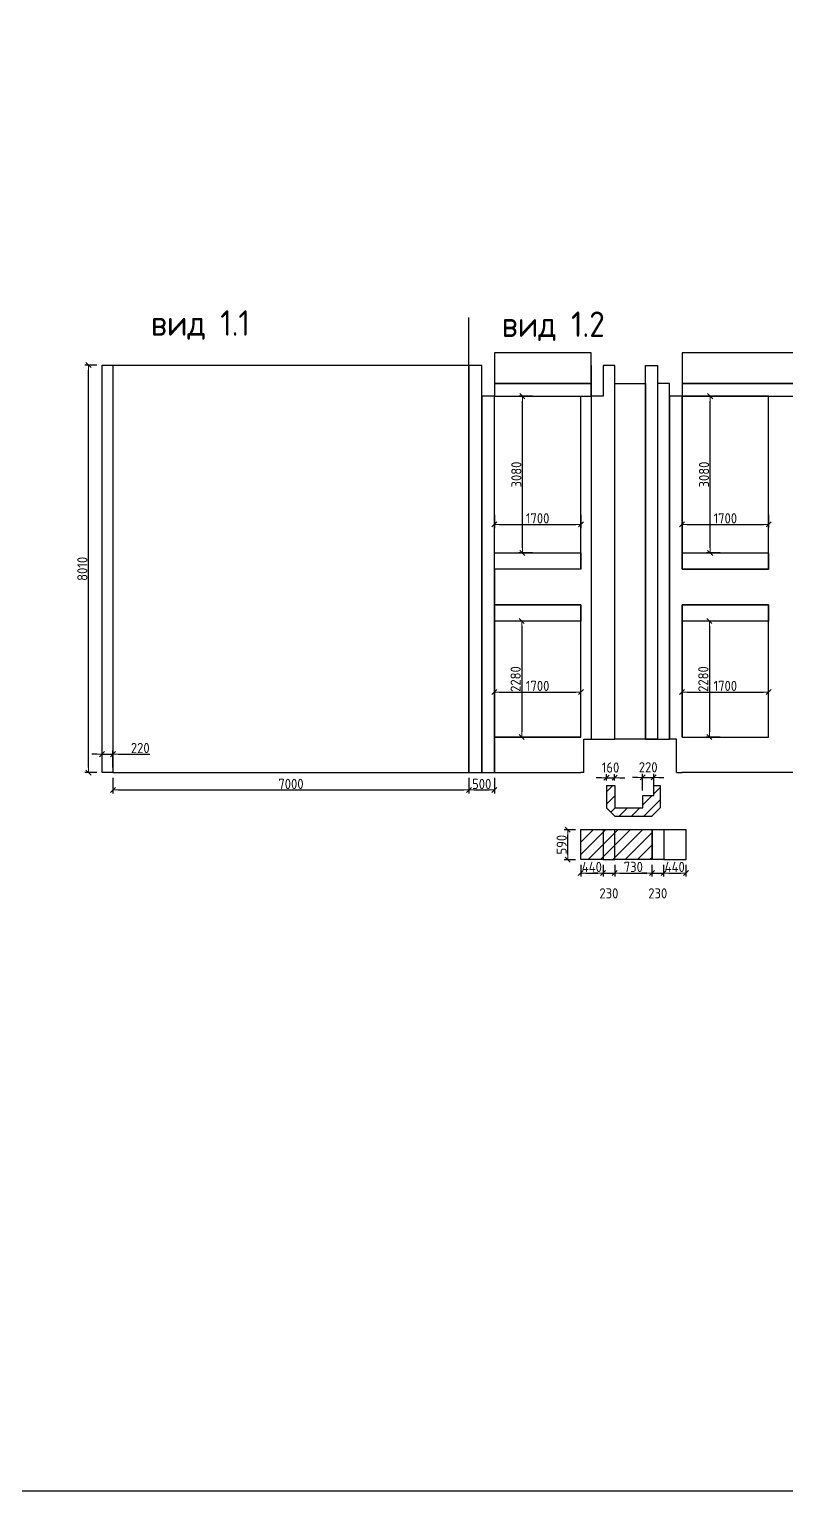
# Model space of a CAD drawing. Header units: millimetres. Extents: x 209 to 1046824, y -248937 to 510758.
# Drawn here: x 348143 to 363017, y 144021 to 172750 of the extents above; entities that cross this region are included whole.
import ezdxf

# ---------------------------------------------------------------- set-up
doc = ezdxf.new("R2010")
doc.units = ezdxf.units.MM
doc.layers.add('$AUDIT_BAD_LAYER1', color=7, linetype='Continuous')
doc.layers.add('Основные линии', color=7, linetype='Continuous', lineweight=30)
doc.layers.add('Размеры', color=7, linetype='Continuous', lineweight=15)
doc.styles.add('СПДС', font='isocpeur.ttf', dxfattribs={"width": 0.9})
doc.dimstyles.new('Размера А3', dxfattribs={"dimtxt": 200, "dimasz": 100, "dimexe": 70, "dimexo": 100, "dimgap": 20, "dimtad": 1, "dimdec": 0, "dimrnd": 10, "dimzin": 0, "dimdsep": 46, "dimtxsty": 'СПДС', "dimblk": 'ARROWHEAD_6', "dimcen": 1, "dimclrd": 256, "dimclre": 256, "dimclrt": 256, "dimazin": 0, "dimtfac": 1, "dimtdec": 0, "dimtmove": 2, "dimatfit": 3, "dimfxl": 1, "dimtolj": 1, "dimtzin": 0, "dimarcsym": 0})

# ---------------------------------------------------------------- blocks, each defined once
blk = doc.blocks.new('ARROWHEAD_6')
at = {"color": 0, "linetype": 'Continuous'}
for p, q in [((0, 0), (-1, 0)), ((-0.5, -0.5), (0.5, 0.5))]:
    blk.add_line(p, q, dxfattribs=at)
blk = doc.blocks.new('*D1431')
at = {"layer": 'Defpoints', "color": 0, "lineweight": 30, "transparency": 16777216}
for p in [(349308, 166148), (349574, 166148), (349574, 158137)]:
    blk.add_point(p, dxfattribs=at)
at = {"layer": 'Размеры', "lineweight": -2, "transparency": 16777216}
for p, q in [((349474, 166148), (349238, 166148)), ((349308, 158237), (349308, 166048)), ((349474, 158137), (349238, 158137))]:
    blk.add_line(p, q, dxfattribs=at)
at = {"layer": 'Размеры', "lineweight": -2, "transparency": 16777216, "xscale": 100, "yscale": 100, "zscale": 100}
for p, rotation in [((349308, 166148), 90), ((349308, 158137), 270)]:
    blk.add_blockref('ARROWHEAD_6', p, dxfattribs=dict(at, rotation=rotation))
at = {"layer": 'Размеры', "transparency": 16777216, "insert": (349188, 162143), "char_height": 200, "attachment_point": 5, "rotation": 90, "style": 'СПДС'}
blk.add_mtext('\\A1;8010', dxfattribs=at)
blk = doc.blocks.new('*D1432')
at = {"layer": 'Defpoints', "color": 0, "lineweight": 30, "transparency": 16777216}
for p in [(349789, 158501), (349574, 158137), (349789, 158137)]:
    blk.add_point(p, dxfattribs=at)
at = {"layer": 'Размеры', "lineweight": -2, "transparency": 16777216}
for p, q in [((349474, 158501), (349374, 158501)), ((349574, 158237), (349574, 158571)), ((349574, 158501), (349789, 158501)), ((349789, 158237), (349789, 158571)), ((349889, 158501), (350517, 158501))]:
    blk.add_line(p, q, dxfattribs=at)
at = {"layer": 'Размеры', "lineweight": -2, "transparency": 16777216, "xscale": 100, "yscale": 100, "zscale": 100}
blk.add_blockref('ARROWHEAD_6', (349574, 158501), dxfattribs=at)
at = {"layer": 'Размеры', "lineweight": -2, "transparency": 16777216, "xscale": 100, "yscale": 100, "zscale": 100, "rotation": 180}
blk.add_blockref('ARROWHEAD_6', (349789, 158501), dxfattribs=at)
at = {"layer": 'Размеры', "transparency": 16777216, "insert": (350326, 158621), "char_height": 200, "attachment_point": 5, "style": 'СПДС'}
blk.add_mtext('\\A1;220', dxfattribs=at)
blk = doc.blocks.new('*D1433')
at = {"layer": 'Defpoints', "color": 0, "lineweight": 30, "transparency": 16777216}
for p in [(349789, 158137), (356789, 158137), (356789, 157796)]:
    blk.add_point(p, dxfattribs=at)
at = {"layer": 'Размеры', "lineweight": -2, "transparency": 16777216}
for p, q in [((349789, 158037), (349789, 157726)), ((356789, 158037), (356789, 157726)), ((349889, 157796), (356689, 157796))]:
    blk.add_line(p, q, dxfattribs=at)
at = {"layer": 'Размеры', "lineweight": -2, "transparency": 16777216, "xscale": 100, "yscale": 100, "zscale": 100, "rotation": 180}
blk.add_blockref('ARROWHEAD_6', (349789, 157796), dxfattribs=at)
at = {"layer": 'Размеры', "lineweight": -2, "transparency": 16777216, "xscale": 100, "yscale": 100, "zscale": 100}
blk.add_blockref('ARROWHEAD_6', (356789, 157796), dxfattribs=at)
at = {"layer": 'Размеры', "transparency": 16777216, "insert": (353289, 157916), "char_height": 200, "attachment_point": 5, "style": 'СПДС'}
blk.add_mtext('\\A1;7000', dxfattribs=at)
blk = doc.blocks.new('*D1434')
at = {"layer": 'Defpoints', "color": 0, "lineweight": 30, "transparency": 16777216}
for p in [(356789, 158137), (357289, 158137), (357289, 157796)]:
    blk.add_point(p, dxfattribs=at)
at = {"layer": 'Размеры', "lineweight": -2, "transparency": 16777216}
for p, q in [((356789, 158037), (356789, 157726)), ((357289, 158037), (357289, 157726)), ((356889, 157796), (357189, 157796))]:
    blk.add_line(p, q, dxfattribs=at)
at = {"layer": 'Размеры', "lineweight": -2, "transparency": 16777216, "xscale": 100, "yscale": 100, "zscale": 100, "rotation": 180}
blk.add_blockref('ARROWHEAD_6', (356789, 157796), dxfattribs=at)
at = {"layer": 'Размеры', "lineweight": -2, "transparency": 16777216, "xscale": 100, "yscale": 100, "zscale": 100}
blk.add_blockref('ARROWHEAD_6', (357289, 157796), dxfattribs=at)
at = {"layer": 'Размеры', "transparency": 16777216, "insert": (357039, 157916), "char_height": 200, "attachment_point": 5, "style": 'СПДС'}
blk.add_mtext('\\A1;500', dxfattribs=at)
blk = doc.blocks.new('*D1435')
at = {"layer": 'Defpoints', "color": 0, "lineweight": 30, "transparency": 16777216}
for p in [(357289, 159507), (358989, 159722), (358989, 159507)]:
    blk.add_point(p, dxfattribs=at)
at = {"layer": 'Размеры', "lineweight": -2, "transparency": 16777216}
for p, q in [((357289, 159607), (357289, 159792)), ((358989, 159607), (358989, 159792)), ((357389, 159722), (358889, 159722))]:
    blk.add_line(p, q, dxfattribs=at)
at = {"layer": 'Размеры', "lineweight": -2, "transparency": 16777216, "xscale": 100, "yscale": 100, "zscale": 100, "rotation": 180}
blk.add_blockref('ARROWHEAD_6', (357289, 159722), dxfattribs=at)
at = {"layer": 'Размеры', "lineweight": -2, "transparency": 16777216, "xscale": 100, "yscale": 100, "zscale": 100}
blk.add_blockref('ARROWHEAD_6', (358989, 159722), dxfattribs=at)
at = {"layer": 'Размеры', "transparency": 16777216, "insert": (358139, 159842), "char_height": 200, "attachment_point": 5, "style": 'СПДС'}
blk.add_mtext('\\A1;1700', dxfattribs=at)
blk = doc.blocks.new('*D1436')
at = {"layer": 'Defpoints', "color": 0, "lineweight": 30, "transparency": 16777216}
for p in [(358139, 161117), (357826, 158837), (358139, 158837)]:
    blk.add_point(p, dxfattribs=at)
at = {"layer": 'Размеры', "lineweight": -2, "transparency": 16777216}
for p, q in [((358039, 161117), (357756, 161117)), ((357826, 161017), (357826, 158937)), ((358039, 158837), (357756, 158837))]:
    blk.add_line(p, q, dxfattribs=at)
at = {"layer": 'Размеры', "lineweight": -2, "transparency": 16777216, "xscale": 100, "yscale": 100, "zscale": 100}
for p, rotation in [((357826, 161117), 90), ((357826, 158837), 270)]:
    blk.add_blockref('ARROWHEAD_6', p, dxfattribs=dict(at, rotation=rotation))
at = {"layer": 'Размеры', "transparency": 16777216, "insert": (357706, 159977), "char_height": 200, "attachment_point": 5, "rotation": 90, "style": 'СПДС'}
blk.add_mtext('\\A1;2280', dxfattribs=at)
blk = doc.blocks.new('*D1429')
at = {"layer": 'Defpoints', "color": 0, "lineweight": 30, "transparency": 16777216}
for p in [(357289, 163306), (358989, 163306), (358989, 163016)]:
    blk.add_point(p, dxfattribs=at)
at = {"layer": 'Размеры', "lineweight": -2, "transparency": 16777216}
for p, q in [((357289, 163206), (357289, 162946)), ((358989, 163206), (358989, 162946)), ((357389, 163016), (358889, 163016))]:
    blk.add_line(p, q, dxfattribs=at)
at = {"layer": 'Размеры', "lineweight": -2, "transparency": 16777216, "xscale": 100, "yscale": 100, "zscale": 100, "rotation": 180}
blk.add_blockref('ARROWHEAD_6', (357289, 163016), dxfattribs=at)
at = {"layer": 'Размеры', "lineweight": -2, "transparency": 16777216, "xscale": 100, "yscale": 100, "zscale": 100}
blk.add_blockref('ARROWHEAD_6', (358989, 163016), dxfattribs=at)
at = {"layer": 'Размеры', "transparency": 16777216, "insert": (358139, 163136), "char_height": 200, "attachment_point": 5, "style": 'СПДС'}
blk.add_mtext('\\A1;1700', dxfattribs=at)
blk = doc.blocks.new('*D1430')
at = {"layer": 'Defpoints', "color": 0, "lineweight": 30, "transparency": 16777216}
for p in [(357840, 165537), (358139, 165537), (358139, 162457)]:
    blk.add_point(p, dxfattribs=at)
at = {"layer": 'Размеры', "lineweight": -2, "transparency": 16777216}
for p, q in [((358039, 165537), (357770, 165537)), ((357840, 162557), (357840, 165437)), ((358039, 162457), (357770, 162457))]:
    blk.add_line(p, q, dxfattribs=at)
at = {"layer": 'Размеры', "lineweight": -2, "transparency": 16777216, "xscale": 100, "yscale": 100, "zscale": 100}
for p, rotation in [((357840, 165537), 90), ((357840, 162457), 270)]:
    blk.add_blockref('ARROWHEAD_6', p, dxfattribs=dict(at, rotation=rotation))
at = {"layer": 'Размеры', "transparency": 16777216, "insert": (357720, 163997), "char_height": 200, "attachment_point": 5, "rotation": 90, "style": 'СПДС'}
blk.add_mtext('\\A1;3080', dxfattribs=at)
blk = doc.blocks.new('*D1414')
at = {"layer": 'Defpoints', "color": 0, "lineweight": 30, "transparency": 16777216}
for p in [(360979, 159507), (362679, 159722), (362679, 159507)]:
    blk.add_point(p, dxfattribs=at)
at = {"layer": 'Размеры', "lineweight": -2, "transparency": 16777216}
for p, q in [((360979, 159607), (360979, 159792)), ((362679, 159607), (362679, 159792)), ((361079, 159722), (362579, 159722))]:
    blk.add_line(p, q, dxfattribs=at)
at = {"layer": 'Размеры', "lineweight": -2, "transparency": 16777216, "xscale": 100, "yscale": 100, "zscale": 100, "rotation": 180}
blk.add_blockref('ARROWHEAD_6', (360979, 159722), dxfattribs=at)
at = {"layer": 'Размеры', "lineweight": -2, "transparency": 16777216, "xscale": 100, "yscale": 100, "zscale": 100}
blk.add_blockref('ARROWHEAD_6', (362679, 159722), dxfattribs=at)
at = {"layer": 'Размеры', "transparency": 16777216, "insert": (361829, 159842), "char_height": 200, "attachment_point": 5, "style": 'СПДС'}
blk.add_mtext('\\A1;1700', dxfattribs=at)
blk = doc.blocks.new('*D1415')
at = {"layer": 'Defpoints', "color": 0, "lineweight": 30, "transparency": 16777216}
for p in [(361829, 161117), (361516, 158837), (361829, 158837)]:
    blk.add_point(p, dxfattribs=at)
at = {"layer": 'Размеры', "lineweight": -2, "transparency": 16777216}
for p, q in [((361729, 161117), (361446, 161117)), ((361516, 161017), (361516, 158937)), ((361729, 158837), (361446, 158837))]:
    blk.add_line(p, q, dxfattribs=at)
at = {"layer": 'Размеры', "lineweight": -2, "transparency": 16777216, "xscale": 100, "yscale": 100, "zscale": 100}
for p, rotation in [((361516, 161117), 90), ((361516, 158837), 270)]:
    blk.add_blockref('ARROWHEAD_6', p, dxfattribs=dict(at, rotation=rotation))
at = {"layer": 'Размеры', "transparency": 16777216, "insert": (361396, 159977), "char_height": 200, "attachment_point": 5, "rotation": 90, "style": 'СПДС'}
blk.add_mtext('\\A1;2280', dxfattribs=at)
blk = doc.blocks.new('*D1416')
at = {"layer": 'Defpoints', "color": 0, "lineweight": 30, "transparency": 16777216}
for p in [(360979, 163306), (362679, 163306), (362679, 163016)]:
    blk.add_point(p, dxfattribs=at)
at = {"layer": 'Размеры', "lineweight": -2, "transparency": 16777216}
for p, q in [((360979, 163206), (360979, 162946)), ((362679, 163206), (362679, 162946)), ((361079, 163016), (362579, 163016))]:
    blk.add_line(p, q, dxfattribs=at)
at = {"layer": 'Размеры', "lineweight": -2, "transparency": 16777216, "xscale": 100, "yscale": 100, "zscale": 100, "rotation": 180}
blk.add_blockref('ARROWHEAD_6', (360979, 163016), dxfattribs=at)
at = {"layer": 'Размеры', "lineweight": -2, "transparency": 16777216, "xscale": 100, "yscale": 100, "zscale": 100}
blk.add_blockref('ARROWHEAD_6', (362679, 163016), dxfattribs=at)
at = {"layer": 'Размеры', "transparency": 16777216, "insert": (361829, 163136), "char_height": 200, "attachment_point": 5, "style": 'СПДС'}
blk.add_mtext('\\A1;1700', dxfattribs=at)
blk = doc.blocks.new('*D1421')
at = {"layer": 'Defpoints', "color": 0, "lineweight": 30, "transparency": 16777216}
for p in [(361530, 165537), (361829, 165537), (361829, 162457)]:
    blk.add_point(p, dxfattribs=at)
at = {"layer": 'Размеры', "lineweight": -2, "transparency": 16777216}
for p, q in [((361729, 165537), (361460, 165537)), ((361530, 162557), (361530, 165437)), ((361729, 162457), (361460, 162457))]:
    blk.add_line(p, q, dxfattribs=at)
at = {"layer": 'Размеры', "lineweight": -2, "transparency": 16777216, "xscale": 100, "yscale": 100, "zscale": 100}
for p, rotation in [((361530, 165537), 90), ((361530, 162457), 270)]:
    blk.add_blockref('ARROWHEAD_6', p, dxfattribs=dict(at, rotation=rotation))
at = {"layer": 'Размеры', "transparency": 16777216, "insert": (361410, 163997), "char_height": 200, "attachment_point": 5, "rotation": 90, "style": 'СПДС'}
blk.add_mtext('\\A1;3080', dxfattribs=at)
blk = doc.blocks.new('*D1726')
at = {"layer": 'Defpoints', "color": 0, "lineweight": 30, "transparency": 16777216}
for p in [(358731, 157016), (358985, 157016), (358985, 156426)]:
    blk.add_point(p, dxfattribs=at)
at = {"layer": 'Размеры', "lineweight": -2, "transparency": 16777216}
for p, q in [((358885, 157016), (358661, 157016)), ((358731, 156526), (358731, 156916)), ((358885, 156426), (358661, 156426))]:
    blk.add_line(p, q, dxfattribs=at)
at = {"layer": 'Размеры', "lineweight": -2, "transparency": 16777216, "xscale": 100, "yscale": 100, "zscale": 100}
for p, rotation in [((358731, 157016), 90), ((358731, 156426), 270)]:
    blk.add_blockref('ARROWHEAD_6', p, dxfattribs=dict(at, rotation=rotation))
at = {"layer": 'Размеры', "transparency": 16777216, "insert": (358611, 156721), "char_height": 200, "attachment_point": 5, "rotation": 90, "style": 'СПДС'}
blk.add_mtext('\\A1;590', dxfattribs=at)
blk = doc.blocks.new('*D1727')
at = {"layer": 'Defpoints', "color": 0, "lineweight": 30, "transparency": 16777216}
for p in [(358985, 156426), (359425, 156426), (359425, 156164)]:
    blk.add_point(p, dxfattribs=at)
at = {"layer": 'Размеры', "lineweight": -2, "transparency": 16777216}
for p, q in [((358985, 156326), (358985, 156094)), ((359425, 156326), (359425, 156094)), ((359085, 156164), (359325, 156164))]:
    blk.add_line(p, q, dxfattribs=at)
at = {"layer": 'Размеры', "lineweight": -2, "transparency": 16777216, "xscale": 100, "yscale": 100, "zscale": 100, "rotation": 180}
blk.add_blockref('ARROWHEAD_6', (358985, 156164), dxfattribs=at)
at = {"layer": 'Размеры', "lineweight": -2, "transparency": 16777216, "xscale": 100, "yscale": 100, "zscale": 100}
blk.add_blockref('ARROWHEAD_6', (359425, 156164), dxfattribs=at)
at = {"layer": 'Размеры', "transparency": 16777216, "insert": (359205, 156284), "char_height": 200, "attachment_point": 5, "style": 'СПДС'}
blk.add_mtext('\\A1;440', dxfattribs=at)
blk = doc.blocks.new('*D1728')
at = {"layer": 'Defpoints', "color": 0, "lineweight": 30, "transparency": 16777216}
for p in [(359425, 156426), (359655, 156426), (359655, 156164)]:
    blk.add_point(p, dxfattribs=at)
at = {"layer": 'Размеры', "lineweight": -2, "transparency": 16777216}
for p, q in [((359425, 156326), (359425, 156094)), ((359655, 156326), (359655, 156094)), ((359325, 156164), (359225, 156164)), ((359425, 156164), (359655, 156164)), ((359755, 156164), (359855, 156164))]:
    blk.add_line(p, q, dxfattribs=at)
at = {"layer": 'Размеры', "lineweight": -2, "transparency": 16777216, "xscale": 100, "yscale": 100, "zscale": 100}
blk.add_blockref('ARROWHEAD_6', (359425, 156164), dxfattribs=at)
at = {"layer": 'Размеры', "lineweight": -2, "transparency": 16777216, "xscale": 100, "yscale": 100, "zscale": 100, "rotation": 180}
blk.add_blockref('ARROWHEAD_6', (359655, 156164), dxfattribs=at)
at = {"layer": 'Размеры', "transparency": 16777216, "insert": (359540, 155764), "char_height": 200, "attachment_point": 5, "style": 'СПДС'}
blk.add_mtext('\\A1;230', dxfattribs=at)
blk = doc.blocks.new('*D1729')
at = {"layer": 'Defpoints', "color": 0, "lineweight": 30, "transparency": 16777216}
for p in [(359655, 156426), (360385, 156426), (360385, 156164)]:
    blk.add_point(p, dxfattribs=at)
at = {"layer": 'Размеры', "lineweight": -2, "transparency": 16777216}
for p, q in [((359655, 156326), (359655, 156094)), ((360385, 156326), (360385, 156094)), ((359755, 156164), (360285, 156164))]:
    blk.add_line(p, q, dxfattribs=at)
at = {"layer": 'Размеры', "lineweight": -2, "transparency": 16777216, "xscale": 100, "yscale": 100, "zscale": 100, "rotation": 180}
blk.add_blockref('ARROWHEAD_6', (359655, 156164), dxfattribs=at)
at = {"layer": 'Размеры', "lineweight": -2, "transparency": 16777216, "xscale": 100, "yscale": 100, "zscale": 100}
blk.add_blockref('ARROWHEAD_6', (360385, 156164), dxfattribs=at)
at = {"layer": 'Размеры', "transparency": 16777216, "insert": (360020, 156284), "char_height": 200, "attachment_point": 5, "style": 'СПДС'}
blk.add_mtext('\\A1;730', dxfattribs=at)
blk = doc.blocks.new('*D1730')
at = {"layer": 'Defpoints', "color": 0, "lineweight": 30, "transparency": 16777216}
for p in [(360385, 156426), (360615, 156426), (360615, 156164)]:
    blk.add_point(p, dxfattribs=at)
at = {"layer": 'Размеры', "lineweight": -2, "transparency": 16777216}
for p, q in [((360385, 156326), (360385, 156094)), ((360615, 156326), (360615, 156094)), ((360285, 156164), (360185, 156164)), ((360385, 156164), (360615, 156164)), ((360715, 156164), (360815, 156164))]:
    blk.add_line(p, q, dxfattribs=at)
at = {"layer": 'Размеры', "lineweight": -2, "transparency": 16777216, "xscale": 100, "yscale": 100, "zscale": 100}
blk.add_blockref('ARROWHEAD_6', (360385, 156164), dxfattribs=at)
at = {"layer": 'Размеры', "lineweight": -2, "transparency": 16777216, "xscale": 100, "yscale": 100, "zscale": 100, "rotation": 180}
blk.add_blockref('ARROWHEAD_6', (360615, 156164), dxfattribs=at)
at = {"layer": 'Размеры', "transparency": 16777216, "insert": (360500, 155764), "char_height": 200, "attachment_point": 5, "style": 'СПДС'}
blk.add_mtext('\\A1;230', dxfattribs=at)
blk = doc.blocks.new('*D1731')
at = {"layer": 'Defpoints', "color": 0, "lineweight": 30, "transparency": 16777216}
for p in [(360615, 156426), (361055, 156426), (361055, 156164)]:
    blk.add_point(p, dxfattribs=at)
at = {"layer": 'Размеры', "lineweight": -2, "transparency": 16777216}
for p, q in [((360615, 156326), (360615, 156094)), ((361055, 156326), (361055, 156094)), ((360715, 156164), (360955, 156164))]:
    blk.add_line(p, q, dxfattribs=at)
at = {"layer": 'Размеры', "lineweight": -2, "transparency": 16777216, "xscale": 100, "yscale": 100, "zscale": 100, "rotation": 180}
blk.add_blockref('ARROWHEAD_6', (360615, 156164), dxfattribs=at)
at = {"layer": 'Размеры', "lineweight": -2, "transparency": 16777216, "xscale": 100, "yscale": 100, "zscale": 100}
blk.add_blockref('ARROWHEAD_6', (361055, 156164), dxfattribs=at)
at = {"layer": 'Размеры', "transparency": 16777216, "insert": (360835, 156284), "char_height": 200, "attachment_point": 5, "style": 'СПДС'}
blk.add_mtext('\\A1;440', dxfattribs=at)
blk = doc.blocks.new('*D1732')
at = {"layer": 'Defpoints', "color": 0, "lineweight": 30, "transparency": 16777216}
for p in [(359652, 158038), (359492, 157883), (359652, 157883)]:
    blk.add_point(p, dxfattribs=at)
at = {"layer": 'Размеры', "lineweight": -2, "transparency": 16777216}
for p, q in [((359392, 158038), (359292, 158038)), ((359492, 157983), (359492, 158108)), ((359492, 158038), (359652, 158038)), ((359652, 157983), (359652, 158108)), ((359752, 158038), (359852, 158038))]:
    blk.add_line(p, q, dxfattribs=at)
at = {"layer": 'Размеры', "lineweight": -2, "transparency": 16777216, "xscale": 100, "yscale": 100, "zscale": 100}
blk.add_blockref('ARROWHEAD_6', (359492, 158038), dxfattribs=at)
at = {"layer": 'Размеры', "lineweight": -2, "transparency": 16777216, "xscale": 100, "yscale": 100, "zscale": 100, "rotation": 180}
blk.add_blockref('ARROWHEAD_6', (359652, 158038), dxfattribs=at)
at = {"layer": 'Размеры', "transparency": 16777216, "insert": (359572, 158238), "char_height": 200, "attachment_point": 5, "style": 'СПДС'}
blk.add_mtext('\\A1;160', dxfattribs=at)
blk = doc.blocks.new('*D1733')
at = {"layer": 'Defpoints', "color": 0, "lineweight": 30, "transparency": 16777216}
for p in [(360422, 158043), (360202, 157683), (360422, 157683)]:
    blk.add_point(p, dxfattribs=at)
at = {"layer": 'Размеры', "lineweight": -2, "transparency": 16777216}
for p, q in [((360102, 158043), (360002, 158043)), ((360202, 157783), (360202, 158113)), ((360202, 158043), (360422, 158043)), ((360422, 157783), (360422, 158113)), ((360522, 158043), (360622, 158043))]:
    blk.add_line(p, q, dxfattribs=at)
at = {"layer": 'Размеры', "lineweight": -2, "transparency": 16777216, "xscale": 100, "yscale": 100, "zscale": 100}
blk.add_blockref('ARROWHEAD_6', (360202, 158043), dxfattribs=at)
at = {"layer": 'Размеры', "lineweight": -2, "transparency": 16777216, "xscale": 100, "yscale": 100, "zscale": 100, "rotation": 180}
blk.add_blockref('ARROWHEAD_6', (360422, 158043), dxfattribs=at)
at = {"layer": 'Размеры', "transparency": 16777216, "insert": (360312, 158243), "char_height": 200, "attachment_point": 5, "style": 'СПДС'}
blk.add_mtext('\\A1;220', dxfattribs=at)

msp = doc.modelspace()

# ---------------------------------------------------------------- hatches: boundary and pattern name
at = {"layer": '$AUDIT_BAD_LAYER1', "true_color": 0xf26722, "transparency": 33554559}
h = msp.add_hatch(dxfattribs=at)
h.set_pattern_fill('ANSI31', color=30, scale=54)
h.paths.add_polyline_path([(360387.6, 157017.7), (359657.6, 157017.7), (359657.6, 156427.7), (360387.6, 156427.7)])
h.paths.add_polyline_path([(359657.6, 157017.7), (359427.6, 157017.7), (359427.6, 156427.7), (359657.6, 156427.7)])
h.paths.add_polyline_path([(359427.6, 157017.7), (358987.6, 157017.7), (358987.6, 156427.7), (359427.6, 156427.7)])
h.paths.add_polyline_path([(360547.6, 157445.6), (360547.6, 157885.6), (360425, 157885.6), (360425, 157685.6), (360205, 157685.6), (360205, 157445.6), (359655, 157445.6), (359655, 157885.6), (359495, 157885.6), (359495, 157445.6), (359657.6, 157282.9), (360385, 157282.9)])
h.paths.add_polyline_path([(398019.3, 161497.1), (393819.3, 161497.1), (393819.3, 160437.1), (397249.3, 160437.1), (397249.3, 160707.1), (398019.3, 160707.1)])
h.paths.add_polyline_path([(398019.3, 163197.1), (393819.3, 163197.1), (393819.3, 161497.1), (398019.3, 161497.1)])
h.paths.add_polyline_path([(398019.3, 164257.1), (393819.3, 164257.1), (393819.3, 163197.1), (398019.3, 163197.1)])
h.paths.add_polyline_path([(397249.3, 167227.1), (398019.3, 167227.1), (398019.3, 168017.1), (393819.3, 168017.1), (393819.3, 166957.1), (397249.3, 166957.1)])
h.paths.add_polyline_path([(398019.3, 169117.1), (393819.3, 169117.1), (393819.3, 168017.1), (398019.3, 168017.1)])

# ---------------------------------------------------------------- linework, layer by layer
at = {"layer": '$AUDIT_BAD_LAYER1'}
msp.add_lwpolyline([(349789.3, 158137.1), (349574.3, 158137.1), (349574.3, 166148), (349789.3, 166148)], close=True, dxfattribs=at)
msp.add_lwpolyline([(26995.2, 144021), (517179.4, 144021), (517179.4, 504101.2), (26995.2, 504101.2)], close=True)
at = {"layer": 'Основные линии'}
for p, q in [((359495, 157885.6), (359495, 157445.6)), ((359495, 157885.6), (359655, 157885.6)), ((359655, 157885.6), (359655, 157445.6)), ((360547.6, 157885.6), (360547.6, 157445.6)), ((359495, 157445.6), (359657.6, 157282.9)), ((360547.6, 157445.6), (360385, 157282.9)), ((359657.6, 157282.9), (360387.6, 157282.9))]:
    msp.add_line(p, q, dxfattribs=at)
for points in [[(356789.3, 166137.1), (356789.3, 167085.8)], [(363724.7, 166387.1), (360979.3, 166387.1), (360979.3, 165787.1), (363724.7, 165787.1)], [(359189.3, 166137.1), (359189.3, 158797.3), (359659.3, 158797.3), (359659.3, 166137.1), (359424.3, 166137.1)], [(359424.3, 166137.1), (359424.3, 165537.1), (359189.3, 165537.1)], [(358989.3, 165787.1), (357289.3, 165787.1), (357289.3, 165537.1), (358989.3, 165537.1)], [(358989.3, 165787.1), (359189.3, 165787.1), (359189.3, 158797.3)], [(360259.3, 165787.1), (360259.3, 158797.3), (360729.3, 158797.3), (360729.3, 165787.1), (360494.3, 165787.1)], [(362679.3, 165787.1), (360979.3, 165787.1), (360979.3, 165537.1), (362679.3, 165537.1)], [(363724.7, 165787.1), (360979.3, 165787.1), (360979.3, 165537.1), (363724.7, 165537.1)], [(358989.3, 162137.1), (358989.3, 165537.1)], [(360979.3, 162137.1), (360979.3, 165537.1), (360729.3, 165537.1), (360729.3, 158797.3)], [(358989.3, 162137.1), (357289.3, 162137.1), (357289.3, 161437.1), (358989.3, 161437.1)], [(362679.3, 162137.1), (360979.3, 162137.1)], [(358989.3, 158837.1), (358989.3, 161437.1)], [(360979.3, 158837.1), (360979.3, 161437.1)], [(360979.3, 161437.1), (362679.3, 161437.1)], [(358989.3, 158837.1), (357289.3, 158837.1), (357289.3, 158137.1), (358989.3, 158137.1)], [(359046.5, 158137.1), (359046.5, 158797.3), (359189.3, 158797.3)], [(360872, 158137.1), (360872, 158797.3), (360729.3, 158797.3)], [(359046.5, 158137.1), (358989.3, 158137.1)], [(360872, 158137.1), (360979.3, 158137.1)], [(365686.5, 158137.1), (360979.3, 158137.1)], [(359655, 157445.6), (360205, 157445.6), (360205, 157685.6), (360425, 157685.6), (360425, 157885.6), (360547.6, 157885.6)], [(359427.6, 157017.7), (359427.6, 156427.7), (358987.6, 156427.7), (358987.6, 157017.7)], [(358987.6, 157017.7), (361057.6, 157017.7)], [(359427.6, 157017.7), (359427.6, 156427.7), (359657.6, 156427.7), (359657.6, 157017.7)], [(360387.6, 157017.7), (360387.6, 156427.7), (359657.6, 156427.7), (359657.6, 157017.7)], [(360617.6, 157017.7), (360617.6, 156427.7), (360387.6, 156427.7), (360387.6, 157017.7)], [(360617.6, 157017.7), (360617.6, 156427.7), (361057.6, 156427.7), (361057.6, 157017.7)]]:
    msp.add_lwpolyline(points, dxfattribs=at)
for points in [[(357289.3, 165787.1), (359189.3, 165787.1), (359189.3, 166387.1), (357289.3, 166387.1)], [(349789.3, 158137.1), (356789.3, 158137.1), (356789.3, 166137.1), (349789.3, 166137.1)], [(356789.3, 158137.1), (357039.3, 158137.1), (357039.3, 166137.1), (356789.3, 166137.1)], [(360259.3, 166137.1), (360494.3, 166137.1), (360494.3, 158797.3), (360259.3, 158797.3)], [(359189.3, 165787.1), (357289.3, 165787.1), (357289.3, 165537.1), (359189.3, 165537.1)], [(359659.3, 165787.1), (360259.3, 165787.1), (360259.3, 158797.3), (359659.3, 158797.3)], [(357039.3, 158137.1), (357289.3, 158137.1), (357289.3, 165537.1), (357039.3, 165537.1)], [(362679.3, 165537.1), (360979.3, 165537.1), (360979.3, 162137.1), (362679.3, 162137.1)], [(357289.3, 162457.1), (358989.3, 162457.1), (358989.3, 162137.1), (357289.3, 162137.1)], [(360979.3, 162457.1), (362679.3, 162457.1), (362679.3, 162137.1), (360979.3, 162137.1)], [(357289.3, 158837.1), (358989.3, 158837.1), (358989.3, 161437.1), (357289.3, 161437.1)], [(357289.3, 161437.1), (358989.3, 161437.1), (358989.3, 161117.1), (357289.3, 161117.1)], [(360979.3, 158837.1), (362679.3, 158837.1), (362679.3, 161437.1), (360979.3, 161437.1)], [(360979.3, 161437.1), (362679.3, 161437.1), (362679.3, 161117.1), (360979.3, 161117.1)]]:
    msp.add_lwpolyline(points, close=True, dxfattribs=at)

# ---------------------------------------------------------------- texts
at = {"layer": 'Основные линии', "char_height": 500, "attachment_point": 1, "style": 'СПДС'}
for s, insert in [('вид 1.1', (350534.6, 167225.4)), ('вид 1.2', (357431.3, 167202.4))]:
    msp.add_mtext_dynamic_manual_height_columns(s, width=3371.815, gutter_width=1678.4, heights=[0], dxfattribs=dict(at, insert=insert))

# ---------------------------------------------------------------- dimensions: what is measured, and where the dimension line sits
at = {"layer": 'Размеры'}
for base, p1, p2, picture, middle in [((349308.4, 166148), (349574.3, 158137.1), (349574.3, 166148), '*D1431', (349188.4, 162142.5)), ((357839.5, 165537.1), (358139.3, 162457.1), (358139.3, 165537.1), '*D1430', (357719.5, 163997.1)), ((361529.5, 165537.1), (361829.3, 162457.1), (361829.3, 165537.1), '*D1421', (361409.5, 163997.1)), ((357826.3, 158837.1), (358139.3, 161117.1), (358139.3, 158837.1), '*D1436', (357706.3, 159977.1)), ((361516.3, 158837.1), (361829.3, 161117.1), (361829.3, 158837.1), '*D1415', (361396.3, 159977.1)), ((358730.8, 157015.6), (358985.1, 156425.6), (358985.1, 157015.6), '*D1726', (358610.8, 156720.6))]:
    dim = msp.add_linear_dim(base=base, p1=p1, p2=p2, angle=90, dimstyle='Размера А3', dxfattribs=at)
    dim.commit()
    dim.dimension.update_dxf_attribs({"geometry": picture, "text_midpoint": middle})
for base, p1, p2, picture, middle in [((358989.3, 163016.5), (357289.3, 163305.7), (358989.3, 163305.7), '*D1429', (358139.3, 163136.5)), ((362679.3, 163016.5), (360979.3, 163305.7), (362679.3, 163305.7), '*D1416', (361829.3, 163136.5)), ((358989.3, 159722.2), (357289.3, 159507.1), (358989.3, 159507.1), '*D1435', (358139.3, 159842.2)), ((362679.3, 159722.2), (360979.3, 159507.1), (362679.3, 159507.1), '*D1414', (361829.3, 159842.2)), ((359652.5, 158038.5), (359492.5, 157883.4), (359652.5, 157883.4), '*D1732', (359572.5, 158238.5)), ((360422.5, 158043.3), (360202.5, 157683.4), (360422.5, 157683.4), '*D1733', (360312.5, 158243.3)), ((356789.3, 157795.9), (349789.3, 158137.1), (356789.3, 158137.1), '*D1433', (353289.3, 157915.9)), ((357289.3, 157795.9), (356789.3, 158137.1), (357289.3, 158137.1), '*D1434', (357039.3, 157915.9)), ((359425.1, 156164.4), (358985.1, 156425.6), (359425.1, 156425.6), '*D1727', (359205.1, 156284.4)), ((359655.1, 156164.4), (359425.1, 156425.6), (359655.1, 156425.6), '*D1728', (359540.1, 155764.4)), ((360385.1, 156164.4), (359655.1, 156425.6), (360385.1, 156425.6), '*D1729', (360020.1, 156284.4)), ((360615.1, 156164.4), (360385.1, 156425.6), (360615.1, 156425.6), '*D1730', (360500.1, 155764.4)), ((361055.1, 156164.4), (360615.1, 156425.6), (361055.1, 156425.6), '*D1731', (360835.1, 156284.4))]:
    dim = msp.add_linear_dim(base=base, p1=p1, p2=p2, dimstyle='Размера А3', dxfattribs=at)
    dim.commit()
    dim.dimension.update_dxf_attribs({"geometry": picture, "text_midpoint": middle})
dim = msp.add_linear_dim(base=(349789.3, 158501.4), p1=(349574.3, 158137.1), p2=(349789.3, 158137.1), dimstyle='Размера А3', override={"dimtmove": 0}, dxfattribs=at)
dim.commit()
dim.dimension.update_dxf_attribs({"geometry": '*D1432', "text_midpoint": (350326.3, 158501.4), "dimtype": 160})

doc.saveas('drawing.dxf')
